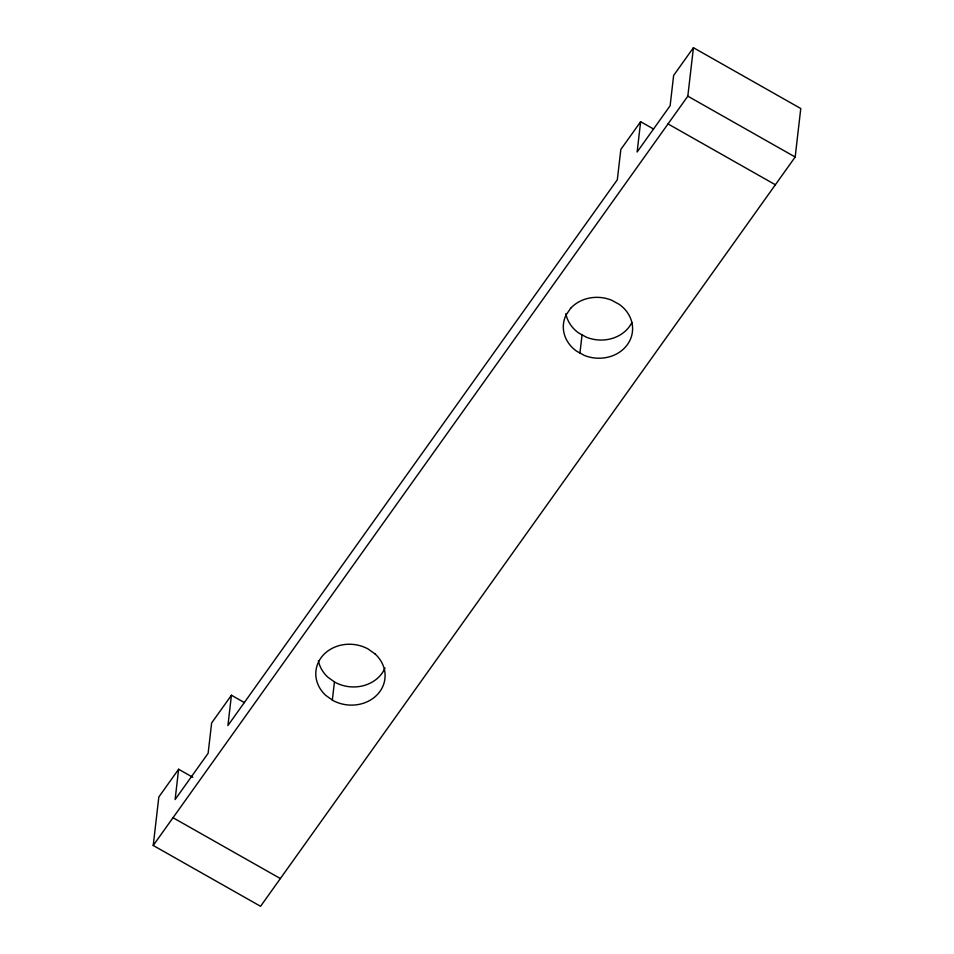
<?xml version="1.0" encoding="UTF-8"?>
<svg xmlns="http://www.w3.org/2000/svg" width="954" height="954" viewBox="0 0 954 954"><rect width="100%" height="100%" fill="white"/><g stroke="black" fill="none" stroke-linecap="round" stroke-linejoin="round"><path stroke-width="1.43" d="M653.562 129.028L640.635 121.707L637.129 151.996L670.125 105.751L673.631 75.449L693.427 47.7L800.776 108.529L795.171 157.005L260.573 906.3L153.224 845.471L158.829 796.995L178.625 769.246L192.851 777.307M178.625 769.246L175.119 799.535L208.127 753.29L211.633 722.989L231.428 695.239L244.367 702.573M231.428 695.239L227.923 725.541L617.321 179.757L620.827 149.456L640.635 121.707M332.338 700.057L334.449 681.883M579.949 353.016L582.047 334.83M153.224 845.471L687.822 96.175L693.427 47.7M687.822 96.175L795.171 157.005M668.027 123.925L775.375 184.754M173.02 817.721L280.369 878.551M385.022 667.991A34.714 30.385 6.6 0 1 334.997 682.277L327.866 677.209A34.714 30.385 6.6 0 1 318.374 660.657M631.906 322.44A34.714 30.385 6.6 0 1 586.412 337.227L578.637 332.97A34.714 30.385 6.6 0 1 565.853 313.627M570.695 308.249L566.092 314.963A34.714 30.385 6.6 0 0 576.538 351.144L584.313 355.401A34.714 30.385 6.6 0 0 627.756 344.108A34.714 30.385 6.6 0 0 619.361 304.433L611.574 300.176A34.714 30.385 6.6 0 0 570.695 308.249M375.137 653.991L367.994 648.911A34.714 30.385 6.6 0 0 323.108 655.243A34.714 30.385 6.6 0 0 325.755 695.383L332.898 700.451A34.714 30.385 6.6 0 0 377.784 694.118A34.714 30.385 6.6 0 0 375.137 653.991"/></g></svg>
